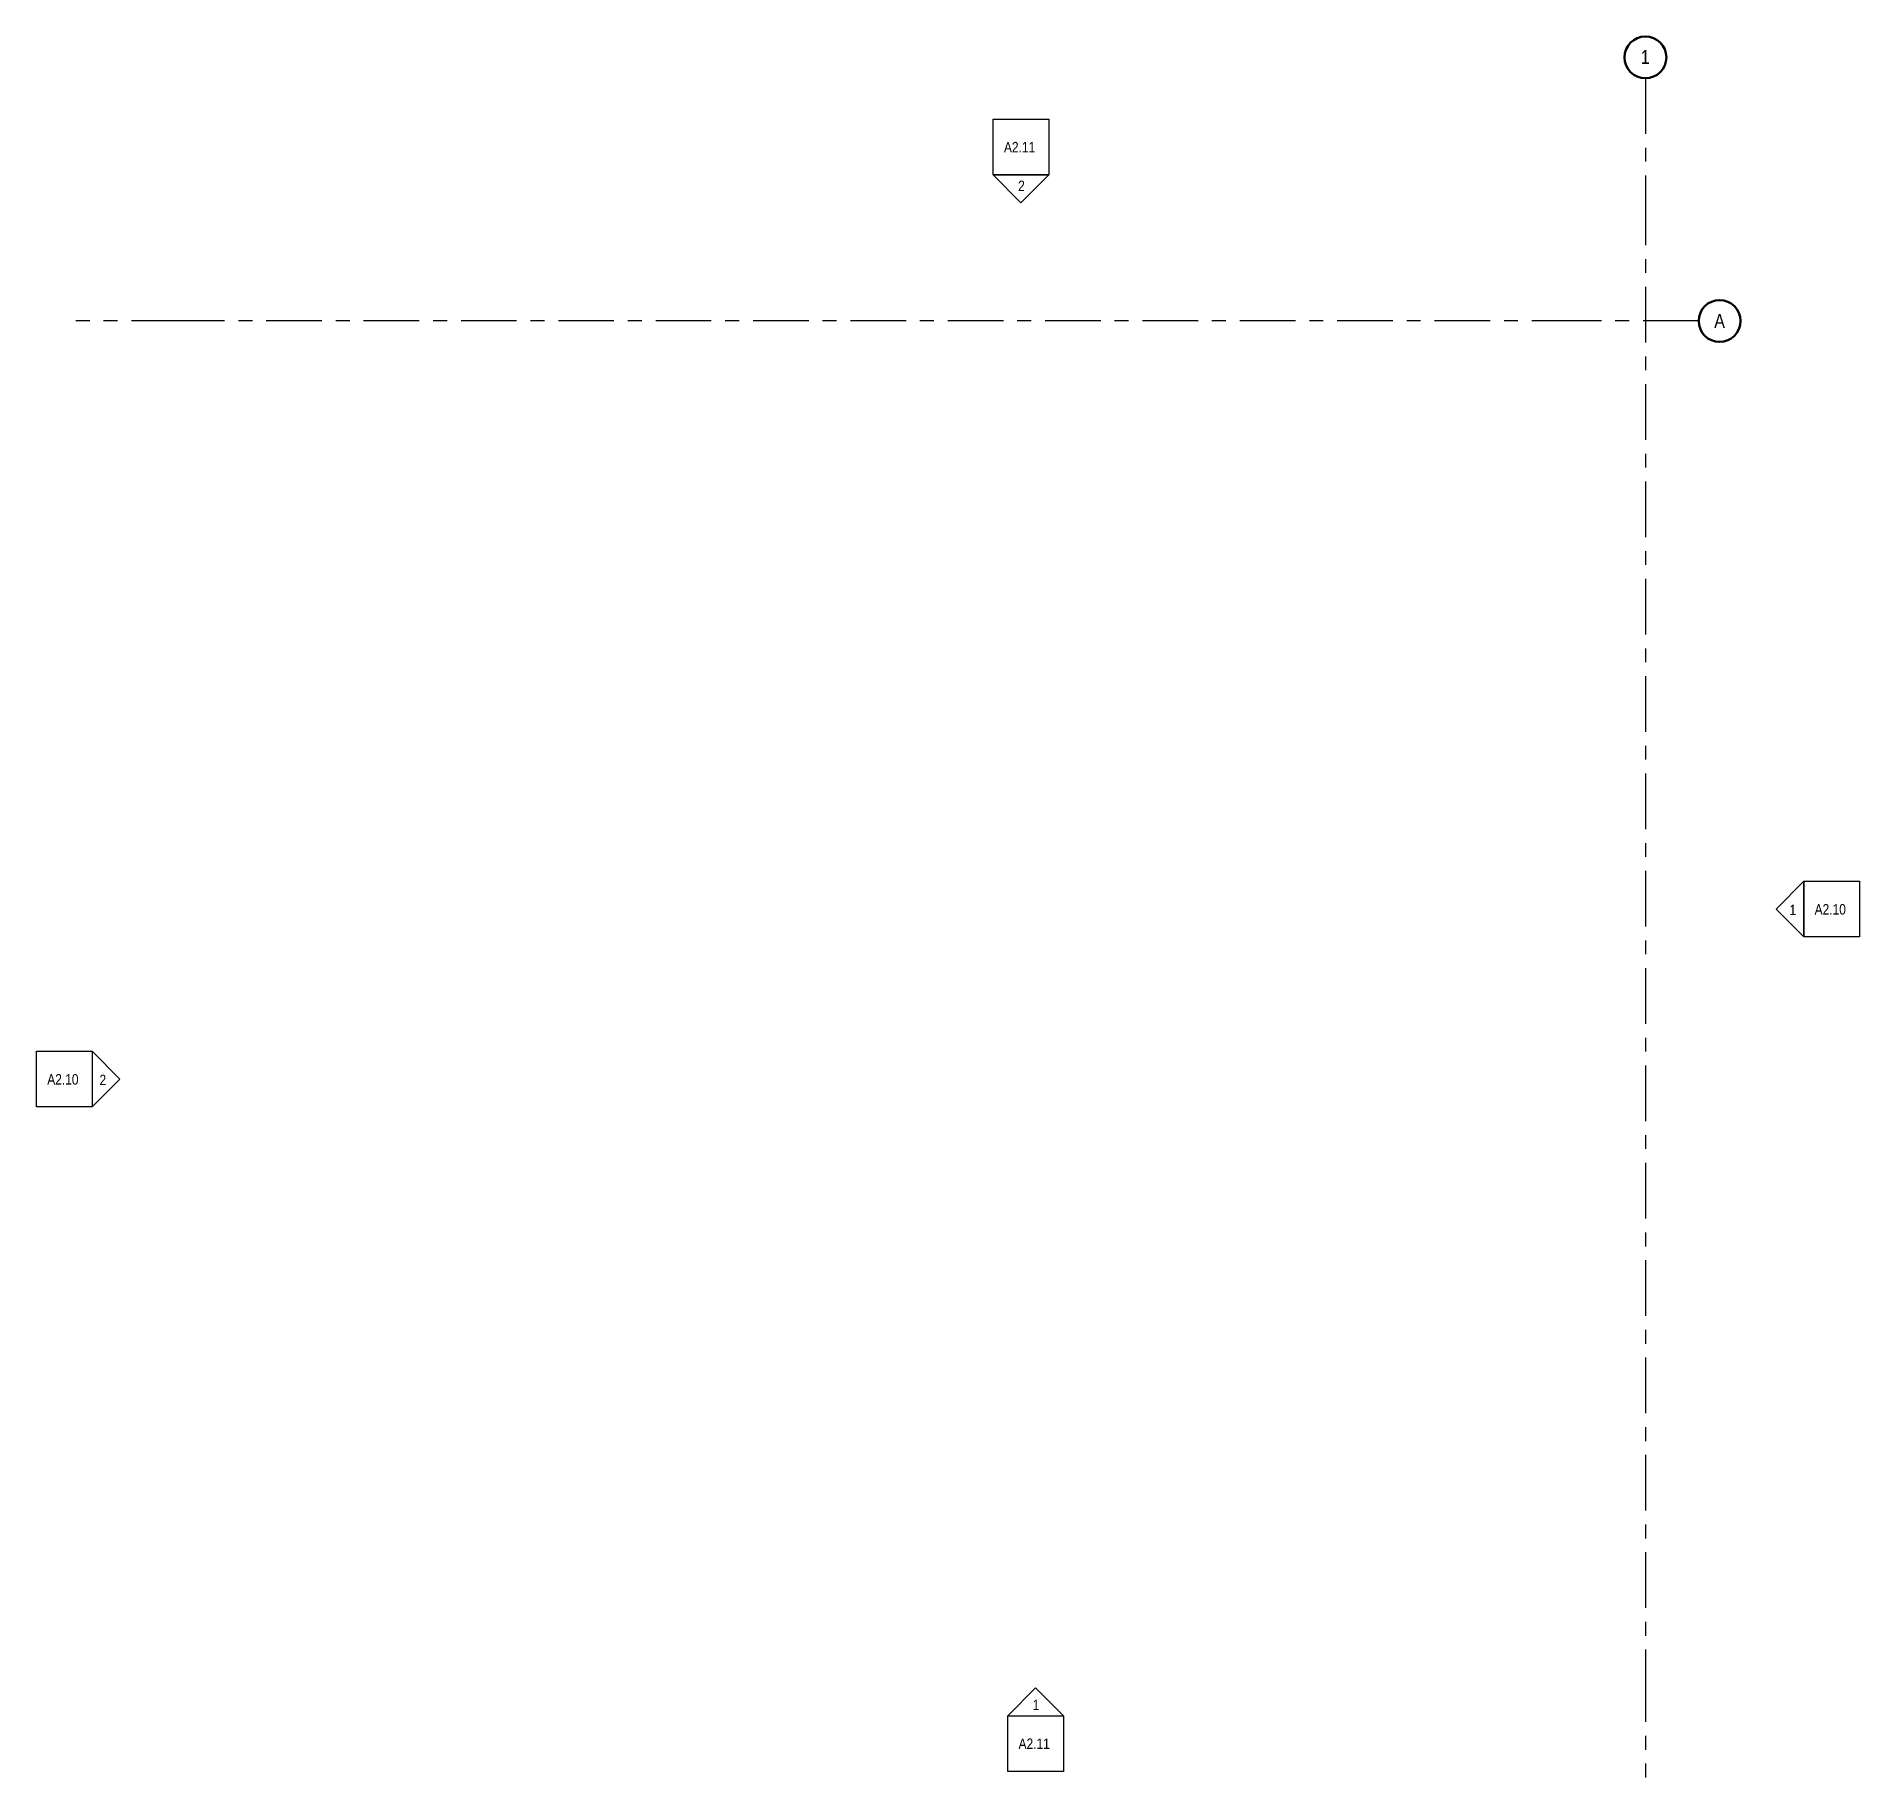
# Model space of a CAD drawing. Header units: inches. Extents: x -118 to 1455, y -83 to 1419.
import ezdxf

# ---------------------------------------------------------------- set-up
doc = ezdxf.new("R2010")
doc.units = ezdxf.units.IN
doc.header["$MEASUREMENT"] = 0
doc.linetypes.add('Grid Line', pattern=[84, 48, -12, 12, -12])
for name, color, linetype, lineweight in [('G-ANNO-SYMB', 111, 'Continuous', 9), ('S-GRID', 1, 'Continuous', 9), ('S-GRID-IDEN', 1, 'Continuous', 50)]:
    doc.layers.add(name, color=color, linetype=linetype, lineweight=lineweight)
doc.styles.add('Arial Narrow', font='ARIALN.TTF', dxfattribs={"height": 9})
doc.styles.add('Arial Narrow_1', font='ARIALN.TTF', dxfattribs={"height": 12})

# ---------------------------------------------------------------- blocks, each defined once
blk = doc.blocks.new('Elevation - Detail Number_CE_-134675-BASEMENT')
at = {"layer": 'G-ANNO-SYMB', "lineweight": 25}
for p, q in [((-0.25, -0.25), (-0.25, 0.25)), ((-0.25, 0.25), (0.25, 0.25)), ((0.25, 0.25), (0.25, -0.25)), ((0.25, -0.25), (-0.25, -0.25))]:
    blk.add_line(p, q, dxfattribs=at)
blk = doc.blocks.new('Elevation - Detail Number_CE_-46063-BASEMENT')
at = {"layer": 'G-ANNO-SYMB', "lineweight": 25}
for p, q in [((0, 0.25), (-0.25, 0)), ((0.25, 0), (0, 0.25)), ((-0.25, 0), (0.25, 0))]:
    blk.add_line(p, q, dxfattribs=at)
blk = doc.blocks.new('Grid - Grid Head-Circle_CE_-46466-BASEMENT')
at = {"layer": 'S-GRID-IDEN'}
blk.add_circle((0, 0), 0.188, dxfattribs=at)

msp = doc.modelspace()

# ---------------------------------------------------------------- linework, layer by layer
at = {"layer": 'S-GRID', "linetype": 'Grid Line', "lineweight": 25}
for p, q in [((1270, 1383.4), (1270, 1287.4)), ((1270, 1287.4), (1270, 13)), ((11.6, 1173.9), (-84.4, 1173.9)), ((1220, 1173.9), (11.6, 1173.9)), ((1316, 1173.9), (1220, 1173.9)), ((1270, 13), (1270, -83))]:
    msp.add_line(p, q, dxfattribs=at)

# ---------------------------------------------------------------- block references
at = {"layer": 'G-ANNO-SYMB', "lineweight": 25, "xscale": 95.99999999999994, "yscale": 95.99999999999994, "zscale": 95.99999999999994}
for p, rotation in [((731.2, 1324), 269.9999999999995), ((1430.7, 666.4), 269.9999999999998), ((-94.3, 519.7), 269.9999999999995), ((743.8, -53.7), 269.9999999999998)]:
    msp.add_blockref('Elevation - Detail Number_CE_-134675-BASEMENT', p, dxfattribs=dict(at, rotation=rotation))
at = {"layer": 'G-ANNO-SYMB', "lineweight": 25, "extrusion": (0, 0, -1), "xscale": 95.99999999999994, "yscale": 95.99999999999994, "zscale": 95.99999999999994, "rotation": 180}
msp.add_blockref('Elevation - Detail Number_CE_-46063-BASEMENT', (-731.2, 1300), dxfattribs=at)
at = {"layer": 'G-ANNO-SYMB', "lineweight": 25, "xscale": 95.99999999999994, "yscale": 95.99999999999994, "zscale": 95.99999999999994}
msp.add_blockref('Elevation - Detail Number_CE_-46063-BASEMENT', (743.8, -29.7), dxfattribs=at)
at = {"layer": 'S-GRID-IDEN', "xscale": 95.99999999999994, "yscale": 95.99999999999994, "zscale": 95.99999999999994}
for p, rotation in [((1270, 1401.4), 180), ((1334, 1173.9), 90.00000000000011)]:
    msp.add_blockref('Grid - Grid Head-Circle_CE_-46466-BASEMENT', p, dxfattribs=dict(at, rotation=rotation))

# ---------------------------------------------------------------- next in the draw order: texts
at = {"layer": 'G-ANNO-SYMB', "char_height": 9, "attachment_point": 1, "style": 'Arial Narrow', "bg_fill": 3, "box_fill_scale": 1.25, "bg_fill_color": 9, "bg_fill_true_color": 13158600, "bg_fill_transparency": 0}
for s, insert, width in [('A2.11', (716.5, 1328.4), 33.027), ('2', (728.7, 1295), 6.969), ('A2.10', (1416, 670.7), 33.027), ('A2.10', (-109, 524), 33.027), ('1', (741.3, -15.8), 6.969), ('A2.11', (729.1, -49.3), 33.027)]:
    msp.add_mtext(s, dxfattribs=dict(at, insert=insert, width=width))
at = {"layer": 'S-GRID-IDEN', "lineweight": 9, "char_height": 12, "attachment_point": 1, "style": 'Arial Narrow_1', "bg_fill": 3, "box_fill_scale": 1.25, "bg_fill_color": 9, "bg_fill_true_color": 13158600, "bg_fill_transparency": 0}
for s, insert, width in [('1', (1266, 1407.7), 9.393), ('A', (1329.4, 1180), 11.211)]:
    msp.add_mtext(s, dxfattribs=dict(at, insert=insert, width=width))

# ---------------------------------------------------------------- next in the draw order: block references
at = {"layer": 'G-ANNO-SYMB', "lineweight": 25, "extrusion": (0, 0, -1), "xscale": 95.99999999999994, "yscale": 95.99999999999994, "zscale": 95.99999999999994, "rotation": 270.0000000000006}
msp.add_blockref('Elevation - Detail Number_CE_-46063-BASEMENT', (-1406.7, 666.4), dxfattribs=at)
at = {"layer": 'G-ANNO-SYMB', "lineweight": 25, "xscale": 95.99999999999994, "yscale": 95.99999999999994, "zscale": 95.99999999999994, "rotation": 269.9999999999992}
msp.add_blockref('Elevation - Detail Number_CE_-46063-BASEMENT', (-70.3, 519.7), dxfattribs=at)

# ---------------------------------------------------------------- next in the draw order: texts
at = {"layer": 'G-ANNO-SYMB', "char_height": 9, "width": 6.969, "attachment_point": 1, "style": 'Arial Narrow', "bg_fill": 3, "box_fill_scale": 1.25, "bg_fill_color": 9, "bg_fill_true_color": 13158600, "bg_fill_transparency": 0}
for s, insert in [('1', (1394.3, 670.2)), ('2', (-63.9, 523.5))]:
    msp.add_mtext(s, dxfattribs=dict(at, insert=insert))

doc.saveas('drawing.dxf')
